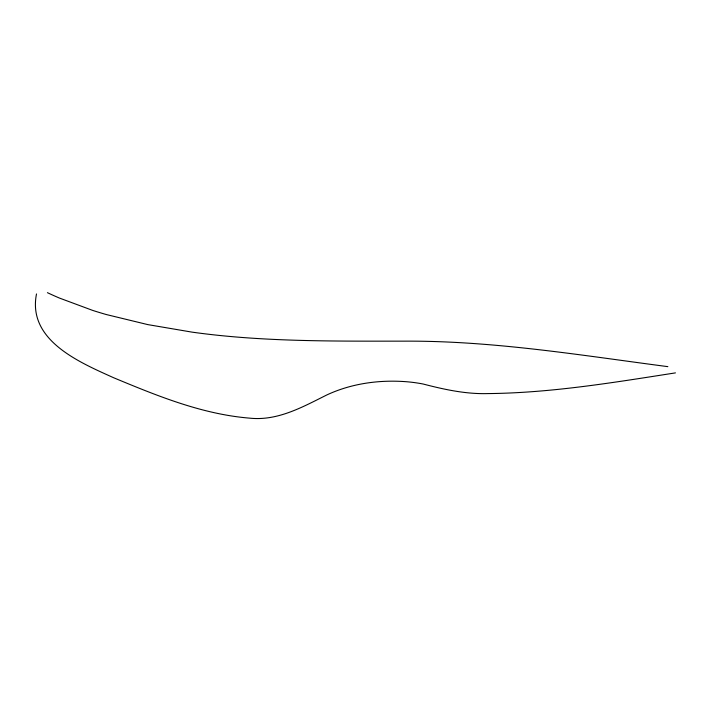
<?xml version="1.0" encoding="UTF-8"?>
<svg xmlns="http://www.w3.org/2000/svg" width="711" height="711" viewBox="0 0 711 711"><rect width="100%" height="100%" fill="white"/><g stroke="black" fill="none" stroke-linecap="round" stroke-linejoin="round"><path stroke-width="1.07" d="M36.501 293.936C27.205 340.471 79.65 362.361 113.547 377.701C157.167 395.84 201.968 414.22 249.517 418.13C277.601 421.214 302.717 406.923 326.882 394.925C351.554 383.407 379.363 379.656 406.372 381.718A58.897 21.774 4.5 0 1 423.098 384.011C444.322 389.521 465.901 394.241 487.995 393.583C550.989 392.987 613.362 382.545 675.45 372.884M667.851 366.645C580.594 355.233 493.141 340.72 404.888 341.147C341.484 341.129 277.894 341.795 214.766 334.952A296.052 109.467 4.5 0 1 192.103 332.144L147.799 324.607L106.33 314.546A237.527 87.826 4.5 0 1 92.634 310.387L59.395 298.042A282.454 104.437 4.5 0 1 47.415 292.674"/></g></svg>
